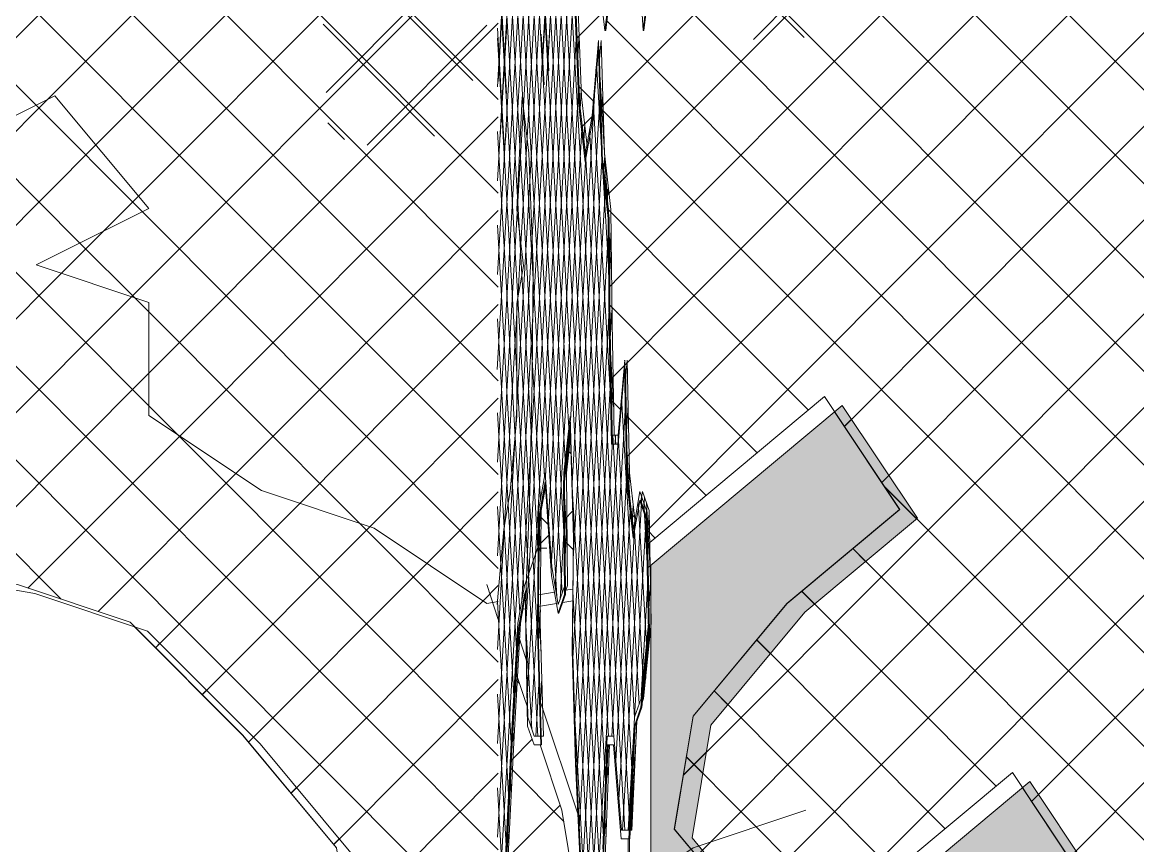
# Model space of a CAD drawing. Header units: millimetres. Extents: x -35517 to 139323, y -3702 to 5999.
# Drawn here: x 14746 to 15679, y 2195 to 2884 of the extents above; entities that cross this region are included whole.
import ezdxf

# ---------------------------------------------------------------- set-up
doc = ezdxf.new("R2010")
doc.units = ezdxf.units.MM
for name, color, linetype, lineweight in [('A-GLAZ', 151, 'Continuous', 5), ('G-IMPT', 8, 'Continuous', 5), ('L-PLNT', 71, 'Continuous', 5)]:
    doc.layers.add(name, color=color, linetype=linetype, lineweight=lineweight)

# ---------------------------------------------------------------- blocks, each defined once
blk = doc.blocks.new('Window Aluminium Fixed 1 - Type 3-V174-GENERAL SOUTH ELEVATION')
at = {"layer": 'A-GLAZ', "lineweight": 9}
h = blk.add_hatch(color=254, dxfattribs=at)
h.paths.add_polyline_path([(-4357.43, 2049.07), (-4201.96, 2049.07), (-4218.57, 2060.16), (-4171.45, 2154.52), (-4234.28, 2248.88), (-4328.52, 2170.24), (-4391.34, 2075.89), (-4391.34, 2060.16), (-4446.16, 2116.58), (-4451.34, 2122.81), (-4469.88, 2107.34), (-4498.97, 2049.07), (-4391.34, 2049.07)])
h.paths.add_polyline_path([(-4551.36, 2152.55), (-4502.97, 2184.85), (-4517, 2201.7), (-4501.29, 2296.06), (-4422.76, 2390.41), (-4328.52, 2469.05), (-4391.34, 2563.4), (-4551.36, 2429.89), (-4551.36, 2184.85)])
at = {"layer": 'A-GLAZ', "color": 8, "lineweight": 9}
for p, q in [((-4551.36, 2429.89), (-4551.36, 2152.55)), ((-4570.44, 2139.82), (-4570.44, 2200.85)), ((-4569.44, 2200.85), (-4569.44, 2140.48)), ((-4498.97, 2049.07), (-4201.96, 2049.07)), ((-4173.39, 2030), (-4508.5, 2030)), ((-4508, 2031), (-4174.89, 2031))]:
    blk.add_line(p, q, dxfattribs=at)
blk = doc.blocks.new('SVA_Shades of Green Tree - Australian_Tree_based_on_Leopard_Tree_2901-V232-GENERAL SOUTH ELEVATION')
at = {"layer": 'G-IMPT'}
for p, q in [((-4322.54, 2691.39), (-3807.87, 3206.92)), ((-4620.08, 2544.3), (-4657.16, 3184.73)), ((-4679.09, 2740.82), (-5119.36, 3181.83)), ((-4679.09, 2819.25), (-5036.99, 3177.75)), ((-4679.87, 2751.37), (-4654.99, 3180.99)), ((-4679.87, 2829.8), (-4659.77, 3176.91)), ((-4623.1, 2518.16), (-4661.03, 3173.12)), ((-4588.59, 2738.6), (-4150.8, 3177.13)), ((-4387.56, 2704.68), (-3917.48, 3175.56)), ((-4155.19, 2780.59), (-3766.85, 3169.58)), ((-4623.87, 2452.95), (-4664.9, 3161.5)), ((-4577.9, 2670.89), (-4090.3, 3159.31)), ((-4679.09, 2662.39), (-5162.43, 3146.55)), ((-4679.87, 2672.95), (-4652.49, 3145.7)), ((-5065.84, 2814.51), (-5386.55, 3135.75)), ((-4625.71, 2406.28), (-4667.98, 3136.31)), ((-4516.3, 2654.16), (-4029.79, 3141.49)), ((-4744.91, 2571.46), (-5303.79, 3131.28)), ((-4676.71, 2570.62), (-4644.29, 3130.44)), ((-4658.1, 2813.67), (-4639.49, 3134.91)), ((-4655.07, 2787.53), (-4634.95, 3134.91)), ((-4652.64, 2750.99), (-4630.41, 3134.91)), ((-4650.83, 2703.94), (-4625.87, 3134.91)), ((-4650.35, 2633.73), (-4621.33, 3134.91)), ((-4591.2, 2202.58), (-4644.81, 3128.29)), ((-4589.39, 2249.63), (-4640.65, 3134.91)), ((-4587, 2286.88), (-4636.11, 3134.91)), ((-4582.41, 2285.97), (-4631.57, 3134.91)), ((-5015.78, 2781.26), (-4679.09, 3118.52)), ((-4689.33, 2594.23), (-5205.5, 3111.26)), ((-4679.94, 2593.38), (-4650, 3110.42)), ((-4589.8, 2100.01), (-4648.47, 3113.11)), ((-4661, 2780.42), (-4679.87, 3106.29)), ((-5548.61, 2404.4), (-4866.01, 3088.15)), ((-4630.09, 2403.55), (-4669.69, 3087.3)), ((-4651.93, 2528.08), (-4619.56, 3086.97)), ((-5055.95, 2819.46), (-4796.92, 3078.92)), ((-4658.67, 2818.62), (-4673.7, 3078.08)), ((-4440.81, 2102.35), (-3472.69, 3072.1)), ((-4232.94, 2232.15), (-3394.39, 3072.1)), ((-4227.74, 2759.29), (-4510.5, 3042.52)), ((-4980.19, 2738.49), (-4679.09, 3040.1)), ((-4663.07, 2737.65), (-4679.87, 3027.86)), ((-4653.44, 2423.48), (-4618.19, 3032.21)), ((-4101.83, 2790.02), (-4335.09, 3023.68)), ((-4593.2, 2812.42), (-4395.43, 3010.52)), ((-4168.39, 2778.26), (-4402.1, 3012.37)), ((-4423.31, 2871.28), (-4542.3, 2990.47)), ((-4199.8, 2652.87), (-4541.73, 2995.38)), ((-4700.46, 2835.18), (-4844.64, 2979.6)), ((-4679.29, 2834.34), (-4670.93, 2978.75)), ((-4647.99, 2439.15), (-4616.82, 2977.44)), ((-4823.25, 2825.2), (-4679.09, 2969.61)), ((-4985.98, 2654.26), (-4679.09, 2961.67)), ((-4636.93, 2843.27), (-4644, 2965.31)), ((-4672.17, 2824.36), (-4679.87, 2957.37)), ((-4662.73, 2653.42), (-4679.87, 2949.43)), ((-4642, 2850.91), (-4636.01, 2954.26)), ((-4465.72, 2869.62), (-4391.75, 2943.71)), ((-4639.68, 2504.21), (-4615.45, 2922.68)), ((-4230.82, 2605.51), (-4551.39, 2926.62)), ((-4613.2, 2870.81), (-4591.66, 2892.39)), ((-4412.86, 2709.43), (-4588.22, 2885.09)), ((-4971.5, 2590.33), (-4679.09, 2883.24)), ((-4732.37, 2788.71), (-4825.75, 2882.25)), ((-4788.92, 2781.16), (-4688.74, 2881.51)), ((-4674.16, 2780.32), (-4679.87, 2878.94)), ((-4677.44, 2787.87), (-4672.02, 2881.4)), ((-4638.11, 2839.69), (-4635.89, 2877.98)), ((-4637.2, 2468.57), (-4613.69, 2874.68)), ((-4612.58, 2855.5), (-4611.47, 2874.68)), ((-4663.57, 2589.49), (-4679.87, 2871)), ((-4640.79, 2831.51), (-4643.25, 2874.03)), ((-4617.31, 2498.43), (-4597.11, 2847.14)), ((-4586.48, 2670.1), (-4596.89, 2849.75)), ((-4634.73, 2432.93), (-4611.87, 2827.63)), ((-4599.16, 2817.61), (-4611.63, 2830.11)), ((-4610.63, 2810.83), (-4609.65, 2827.63)), ((-4587.88, 2732.48), (-4593.89, 2836.14)), ((-5205.27, 2669.89), (-5055.95, 2819.46)), ((-4650.01, 2669.04), (-4658.67, 2818.62)), ((-4616.43, 2435.17), (-4593.93, 2823.69)), ((-4610.55, 2810.13), (-4611.49, 2826.36)), ((-4584.75, 2561.75), (-4599.61, 2818.38)), ((-4592.92, 2802.87), (-4591.72, 2823.69)), ((-4976.86, 2725.38), (-5065.84, 2814.51)), ((-4663.26, 2724.54), (-4658.1, 2813.67)), ((-4436.89, 2655.08), (-4593.17, 2811.62)), ((-4945.64, 2537.81), (-4679.09, 2804.81)), ((-4807.86, 2785.91), (-4821.66, 2799.73)), ((-4608.98, 2796.61), (-4600.22, 2805.39)), ((-4665.07, 2536.97), (-4679.87, 2792.57)), ((-4673.06, 2785.06), (-4672.26, 2798.88)), ((-4631.44, 2411.3), (-4609, 2798.81)), ((-4607.6, 2784.7), (-4606.78, 2798.81)), ((-4569.31, 2216.75), (-4602.75, 2794.08)), ((-4524.23, 2254.07), (-3980.09, 2799.13)), ((-4200.72, 2656.56), (-4060.12, 2797.39)), ((-5194.08, 2602.66), (-5015.78, 2781.26)), ((-5029.07, 2699.25), (-5118.05, 2788.37)), ((-4660.23, 2698.4), (-4655.07, 2787.53)), ((-4513.13, 2186.76), (-3911.83, 2789.08)), ((-4650.66, 2601.82), (-4661, 2780.42)), ((-4618.82, 2550.71), (-4605.72, 2776.99)), ((-4616.71, 2351.93), (-4592.33, 2772.91)), ((-4573.36, 2208.25), (-4606.15, 2774.48)), ((-4590.93, 2758.8), (-4590.11, 2772.91)), ((-4477.54, 2143.99), (-3843.57, 2779.03)), ((-4216.75, 2718.93), (-4155.19, 2780.59)), ((-3800.49, 2409.75), (-4168.39, 2778.26)), ((-3867.61, 2398.55), (-4227.74, 2759.29)), ((-4971.5, 2563.16), (-5159.86, 2751.83)), ((-4663.57, 2562.31), (-4652.64, 2750.99)), ((-4615.19, 2299.65), (-4589.3, 2746.77)), ((-4587.9, 2732.66), (-4587.09, 2746.77)), ((-5009.68, 2708.95), (-4980.19, 2738.49)), ((-4661.35, 2708.11), (-4663.07, 2737.65)), ((-4818.01, 2566.26), (-4976.86, 2725.38)), ((-4833.96, 2571.25), (-4679.09, 2726.38)), ((-4513.65, 2653.54), (-4587.28, 2727.29)), ((-4201.61, 2185.1), (-3662.62, 2724.99)), ((-4672.47, 2565.41), (-4663.26, 2724.54)), ((-4292.7, 2642.85), (-4216.75, 2718.93)), ((-5044.71, 2673.86), (-5009.68, 2708.95)), ((-4671.55, 2570.41), (-4679.87, 2714.14)), ((-4659.32, 2673.02), (-4661.35, 2708.11)), ((-4613.43, 2251.69), (-4586.87, 2710.29)), ((-4586.09, 2685.63), (-4584.66, 2710.29)), ((-3978.91, 2274.75), (-4412.86, 2709.43)), ((-4679.09, 2191.82), (-5191.19, 2704.78)), ((-4983.25, 2653.35), (-5029.07, 2699.25)), ((-4679.87, 2202.37), (-4650.83, 2703.94)), ((-4662.89, 2652.51), (-4660.23, 2698.4)), ((-4584.27, 2670.1), (-4586.27, 2704.63)), ((-4436.83, 2655.34), (-4387.56, 2704.68)), ((-4554.35, 2459.19), (-4322.54, 2691.39)), ((-5176.52, 2541.83), (-5044.71, 2673.86)), ((-4651.68, 2540.99), (-4659.32, 2673.02)), ((-4640.44, 2503.82), (-4650.01, 2669.04)), ((-4585.87, 2662.91), (-4577.9, 2670.89)), ((-5155.11, 2484.85), (-4985.98, 2654.26)), ((-4971.5, 2641.59), (-4983.25, 2653.35)), ((-4663.57, 2640.74), (-4662.89, 2652.51)), ((-4652.92, 2484), (-4662.73, 2653.42)), ((-4584.73, 2585.61), (-4516.3, 2654.16)), ((-4419.7, 2559.42), (-4513.65, 2653.54)), ((-4452.91, 2639.23), (-4436.83, 2655.34)), ((-3863.63, 2080.85), (-4436.89, 2655.08)), ((-4249.07, 2608.13), (-4200.72, 2656.56)), ((-3920.8, 2373.4), (-4199.8, 2652.87)), ((-4891.67, 2561.62), (-4971.5, 2641.59)), ((-4762.75, 2564.16), (-4679.09, 2647.95)), ((-4611.36, 2208.92), (-4586.22, 2643.07)), ((-4462.41, 2523.78), (-4585.72, 2647.29)), ((-4585.39, 2619.29), (-4584.01, 2643.07)), ((-4389.49, 2545.9), (-4292.7, 2642.85)), ((-4679.09, 2113.39), (-5199.4, 2634.58)), ((-4675.68, 2563.31), (-4679.87, 2635.71)), ((-4679.87, 2123.95), (-4650.35, 2633.73)), ((-4668.2, 2560.78), (-4663.57, 2640.74)), ((-4571.33, 2520.61), (-4452.91, 2639.23)), ((-4582.54, 2561.75), (-4585.14, 2606.76)), ((-4358.16, 2498.85), (-4249.07, 2608.13)), ((-3967.72, 2341.97), (-4230.82, 2605.51)), ((-4643.85, 2484.22), (-4650.66, 2601.82)), ((-4573.34, 2600.02), (-4573.4, 2601.04)), ((-4571.13, 2600.02), (-4571.19, 2601.04)), ((-5123.78, 2437.8), (-4971.5, 2590.33)), ((-4679.09, 2583.97), (-4689.33, 2594.23)), ((-4654.74, 2436.95), (-4663.57, 2589.49)), ((-4609.81, 2157.28), (-4585.16, 2582.98)), ((-4584.25, 2560.48), (-4582.95, 2582.98)), ((-4898.66, 2506.45), (-4833.96, 2571.25)), ((-4679.09, 2427.11), (-4818.01, 2566.26)), ((-4786.55, 2461.89), (-4679.09, 2569.53)), ((-4679.09, 2505.54), (-4744.91, 2571.46)), ((-4679.87, 2516.09), (-4676.71, 2570.62)), ((-4667.79, 2505.6), (-4671.55, 2570.41)), ((-4576.48, 2559.61), (-4584.39, 2567.53)), ((-4561.3, 2313.72), (-4576.13, 2569.68)), ((-4947.31, 2538.92), (-4971.5, 2563.16)), ((-4794.89, 2464.67), (-4891.67, 2561.62)), ((-4845.28, 2481.49), (-4762.75, 2564.16)), ((-4679.87, 2437.66), (-4672.47, 2565.41)), ((-4674.3, 2461.05), (-4679.87, 2557.29)), ((-4670.89, 2480.65), (-4675.68, 2563.31)), ((-4673.81, 2463.83), (-4668.2, 2560.78)), ((-4664.97, 2538.08), (-4663.57, 2562.31)), ((-4605.55, 1995.63), (-4572.64, 2563.84)), ((-4571.73, 2541.35), (-4570.43, 2563.84)), ((-4505.13, 2488.14), (-4572, 2555.12)), ((-4389.62, 2545.9), (-4383.66, 2551.87)), ((-4679.09, 2270.25), (-4947.31, 2538.92)), ((-4646.07, 2444.14), (-4651.68, 2540.99)), ((-4609.74, 2080.05), (-4583.19, 2538.5)), ((-4608.23, 2027.77), (-4578.29, 2544.8)), ((-4567.25, 2259.52), (-4583.41, 2538.5)), ((-4581.41, 2531.11), (-4580.98, 2538.5)), ((-4580.76, 2531.11), (-4581.19, 2538.5)), ((-4565.18, 2302.29), (-4578.86, 2538.5)), ((-5044.82, 2401.31), (-5172.22, 2528.93)), ((-5072.64, 2410.6), (-4945.64, 2537.81)), ((-4679.87, 2280.79), (-4664.97, 2538.08)), ((-4657.7, 2409.75), (-4665.07, 2536.97)), ((-4659.32, 2400.46), (-4651.93, 2528.08)), ((-4620.89, 2518.16), (-4621.13, 2522.41)), ((-4618.36, 2523.13), (-4620.77, 2525.55)), ((-4568.79, 2481.2), (-4571.45, 2527.09)), ((-5013.92, 2390.99), (-4898.66, 2506.45)), ((-4661.11, 2390.15), (-4667.79, 2505.6)), ((-4584.14, 2286.88), (-4571.44, 2506.15)), ((-4570.05, 2492.05), (-4569.23, 2506.15)), ((-4358.29, 2498.85), (-4352.34, 2504.82)), ((-4592.45, 2067.29), (-4617.2, 2494.6)), ((-4329.11, 2468.55), (-4356.15, 2495.64)), ((-3903.45, 2042.31), (-4356.02, 2495.64)), ((-4738.86, 2431.23), (-4679.09, 2491.1)), ((-4649.99, 2433.41), (-4652.92, 2484)), ((-4641.63, 2484.22), (-4641.71, 2485.56)), ((-4621.65, 2452.95), (-4623.65, 2487.47)), ((-4575.07, 2208.25), (-4558.95, 2486.55)), ((-4555.11, 2363.62), (-4562.03, 2483.16)), ((-4557.33, 2476.27), (-4556.74, 2486.55)), ((-4965.86, 2360.7), (-4845.28, 2481.49)), ((-4677.06, 2430.39), (-4679.87, 2478.86)), ((-4663.9, 2359.86), (-4670.89, 2480.65)), ((-4644.85, 2455.12), (-4643.78, 2473.65)), ((-4623.47, 2468.38), (-4616.96, 2474.9)), ((-4580.8, 2266.16), (-4568.41, 2480.02)), ((-4567.02, 2465.91), (-4566.2, 2480.02)), ((-4565.04, 2302.97), (-4555.12, 2474.28)), ((-4554.19, 2426.21), (-4557.43, 2482.18)), ((-4551.98, 2426.21), (-4555.22, 2482.18)), ((-4554.21, 2451.78), (-4552.91, 2474.28)), ((-4679.09, 2348.68), (-4794.89, 2464.67)), ((-4679.87, 2359.23), (-4673.81, 2463.83)), ((-4637.51, 2463.89), (-4644.3, 2470.68)), ((-4578.15, 2233.49), (-4564.52, 2468.85)), ((-4563.47, 2468.15), (-4567.78, 2472.46)), ((-4926.7, 2321.5), (-4786.55, 2461.89)), ((-4666.17, 2320.65), (-4674.3, 2461.05)), ((-4644.93, 2446.88), (-4636.89, 2454.94)), ((-4643.85, 2444.14), (-4644.8, 2460.5)), ((-4627.48, 2401.18), (-4623.96, 2462.05)), ((-4623.17, 2437.4), (-4621.74, 2462.05)), ((-4558, 2335.11), (-4565.44, 2463.56)), ((-4547.85, 2452.5), (-4554.35, 2459.02)), ((-4616.21, 2442.55), (-4623.29, 2449.64)), ((-4654.82, 2321.28), (-4647.99, 2439.15)), ((-4653.88, 2422.21), (-4654.74, 2436.95)), ((-4645.71, 2437.96), (-4646.07, 2444.14)), ((-4643.5, 2437.96), (-4643.85, 2444.14)), ((-4371.82, 2432.91), (-4382.6, 2443.71)), ((-3906.55, 1966.99), (-4382.47, 2443.71)), ((-4888.04, 2281.8), (-4738.86, 2431.23)), ((-4668.41, 2280.95), (-4677.06, 2430.39)), ((-4645.55, 2356.73), (-4649.99, 2433.41)), ((-4655.95, 2380.09), (-4653.44, 2423.48)), ((-4646.04, 2286.88), (-4653.88, 2422.21)), ((-4691.87, 2399.87), (-4679.09, 2412.67)), ((-4679.09, 2384.41), (-4688.79, 2413.53)), ((-4622.89, 2408.8), (-4616.72, 2409.83)), ((-4559.49, 2320.45), (-4553.99, 2415.46)), ((-4553.07, 2392.96), (-4551.77, 2415.46)), ((-4414.54, 2397.27), (-4425.32, 2408.06)), ((-4262.45, 2245.05), (-4425.19, 2408.06)), ((-4852.44, 2239.03), (-4691.87, 2399.87)), ((-4679.79, 2399.02), (-4679.87, 2400.43)), ((-4670.48, 2238.18), (-4679.79, 2399.02)), ((-4657.1, 2400.46), (-4656.95, 2403.13)), ((-4656.82, 2405.3), (-4656.72, 2406.98)), ((-4645.34, 2405.06), (-4632.14, 2407.26)), ((-4595.18, 2035.93), (-4616.7, 2407.53)), ((-4658.89, 2390.15), (-4658.97, 2391.49)), ((-4651.8, 2294.96), (-4646.15, 2392.56)), ((-4643.33, 2356.73), (-4645.45, 2393.28)), ((-4645.43, 2366.71), (-4643.93, 2392.56)), ((-4650.91, 2292.39), (-4655.94, 2379.31)), ((-4965.99, 2360.7), (-4962.26, 2364.44)), ((-4661.68, 2359.86), (-4662.26, 2369.93)), ((-4552.9, 2363.62), (-4553.2, 2368.93)), ((-4451.51, 2355.87), (-4462.96, 2367.34)), ((-4305.16, 2209.41), (-4462.83, 2367.34)), ((-4816.84, 2196.26), (-4679.09, 2334.24)), ((-4661.24, 2330.8), (-4664.35, 2333.92)), ((-4647.73, 2286.88), (-4644.93, 2335.25)), ((-4643.92, 2314.43), (-4642.71, 2335.25)), ((-4557.27, 2320.45), (-4556.15, 2339.88)), ((-4555.79, 2335.11), (-4556.09, 2340.42)), ((-4926.83, 2321.5), (-4923.1, 2325.23)), ((-4663.95, 2320.65), (-4664.54, 2330.72)), ((-4487.1, 2313.1), (-4498.56, 2324.57)), ((-4346.64, 2172.53), (-4498.43, 2324.57)), ((-4672.54, 2195.41), (-4679.87, 2322)), ((-4599.05, 2024.3), (-4615.4, 2306.67)), ((-4666.2, 2280.95), (-4666.81, 2291.51)), ((-4570.53, 2208.25), (-4565.7, 2291.59)), ((-4568.31, 2208.25), (-4563.49, 2291.59)), ((-4888.17, 2281.8), (-4883.94, 2286.03)), ((-4668.12, 2266.8), (-4650.75, 2284.2)), ((-4588.19, 2257.17), (-4586.9, 2279.49)), ((-4565.03, 2259.52), (-4565.71, 2271.18)), ((-4524.36, 2254.07), (-4505.06, 2273.41)), ((-4508.02, 2255.62), (-4521.8, 2269.43)), ((-4377.97, 2125.48), (-4521.68, 2269.43)), ((-4624.4, 2215.47), (-4668.46, 2259.61)), ((-4587.17, 2249.63), (-4587.96, 2263.19)), ((-4804.01, 2130.69), (-4679.09, 2255.81)), ((-4668.26, 2238.18), (-4668.94, 2249.84)), ((-4852.57, 2239.03), (-4847.83, 2243.78)), ((-4673.29, 2129.84), (-4679.87, 2243.57)), ((-4233.06, 2232.15), (-4227.11, 2238.11)), ((-4672.07, 2184.42), (-4627.4, 2229.16)), ((-4567.1, 2216.75), (-4567.77, 2228.41)), ((-4588.99, 2202.58), (-4589.77, 2216.14)), ((-4670.33, 2195.41), (-4671, 2207.07)), ((-4816.97, 2196.26), (-4812.23, 2201.01))]:
    blk.add_line(p, q, dxfattribs=at)
at = {"layer": 'G-IMPT', "flags": 128}
for points in [[(-4343.24, 2177.64), (-4249, 2256.27), (-4186.17, 2161.91)], [(-4615.28, 2915.94), (-4611.64, 2821.58), (-4606.17, 2774.4), (-4600.7, 2805.85), (-4595.24, 2868.76), (-4592.5, 2774.4), (-4587.04, 2727.22), (-4586.12, 2632.86), (-4584.3, 2538.5), (-4578.84, 2538.5), (-4573.37, 2601.41), (-4571.55, 2507.05), (-4566.08, 2459.87), (-4560.61, 2491.32), (-4555.15, 2475.6), (-4553.32, 2381.24), (-4559.7, 2318.33), (-4565.17, 2302.61), (-4569.72, 2208.25), (-4576.1, 2208.25), (-4582.48, 2286.88), (-4587.95, 2286.88), (-4591.59, 2192.52)], [(-4609.81, 2176.79), (-4614.37, 2271.15), (-4617.1, 2365.51), (-4616.19, 2459.87), (-4618.92, 2554.23), (-4624.39, 2507.05), (-4623.48, 2412.69), (-4628.95, 2396.96), (-4634.41, 2428.42), (-4639.88, 2507.05), (-4645.35, 2475.6), (-4646.26, 2381.24), (-4643.52, 2286.88)], [(-4612.78, 2908.54), (-4609.42, 2821.58), (-4604.37, 2778.01)], [(-4594.38, 2853.15), (-4593.02, 2868.76), (-4590.29, 2774.4), (-4584.82, 2727.22), (-4583.91, 2632.86), (-4582.09, 2538.5), (-4578.31, 2538.5)], [(-5144.28, 2775.24), (-5050.04, 2822.42), (-4971.5, 2728.06), (-5065.74, 2680.88), (-4971.5, 2649.43), (-4971.5, 2555.07), (-4877.27, 2492.17), (-4783.03, 2460.71), (-4688.79, 2397.81), (-4679.09, 2399.43)], [(-4643.86, 2286.88), (-4648.99, 2286.88), (-4654.46, 2302.61), (-4656.28, 2396.96), (-4652.64, 2491.32), (-4650.81, 2585.68), (-4649.9, 2680.04), (-4653.55, 2774.4), (-4659.01, 2821.58), (-4663.57, 2727.22), (-4658.1, 2680.04), (-4663.57, 2648.59), (-4663.57, 2554.23), (-4669.04, 2491.32), (-4674.5, 2459.87), (-4679.97, 2396.96)], [(-4572.58, 2585.05), (-4571.15, 2601.41), (-4569.33, 2507.05), (-4564.28, 2463.49)], [(-4554.12, 2447.26), (-4406.07, 2570.8), (-4343.24, 2476.44), (-4437.48, 2397.81), (-4516.01, 2303.45), (-4531.72, 2209.09), (-4453.19, 2114.73), (-4406.07, 2067.55)], [(-4397.73, 2558.08), (-4343.37, 2476.44), (-4437.61, 2397.81), (-4516.14, 2303.45), (-4531.85, 2209.09), (-4508.56, 2181.12)], [(-4618.75, 2536.64), (-4622.18, 2507.05), (-4621.27, 2412.69), (-4622.89, 2408.03)], [(-4639.7, 2495.35), (-4643.13, 2475.6), (-4644.04, 2381.24), (-4641.31, 2286.88), (-4643.12, 2286.88)], [(-4559.79, 2483.33), (-4558.4, 2491.32), (-4552.93, 2475.6), (-4551.11, 2381.24), (-4557.49, 2318.33), (-4558.68, 2314.9)], [(-5364.17, 2444.99), (-5269.93, 2444.99), (-5175.69, 2429.26), (-5081.45, 2413.53), (-4987.21, 2382.08), (-4892.97, 2287.72), (-4814.44, 2193.37), (-4798.73, 2099.01), (-4783.03, 2004.65), (-4751.61, 1910.29), (-4751.61, 1438.5), (-4767.32, 1344.14), (-4798.73, 1249.78), (-4798.73, 1061.06), (-4767.32, 966.71), (-4767.32, 870.45)], [(-4640.79, 2444.14), (-4646.26, 2444.14), (-4651.72, 2428.42), (-4657.19, 2412.69), (-4662.66, 2381.24), (-4668.12, 2286.88), (-4672.68, 2192.52), (-4673.59, 2098.16), (-4674.5, 2003.8), (-4676.32, 1909.45), (-4676.32, 1437.65), (-4675.41, 1343.29), (-4673.59, 1248.94), (-4673.59, 1060.22), (-4675.41, 965.86), (-4675.41, 864.03)], [(-4638.58, 2444.14), (-4644.04, 2444.14), (-4644.99, 2441.43)], [(-4655.66, 2408.78), (-4660.44, 2381.24), (-4665.91, 2286.88), (-4670.47, 2192.52), (-4671.38, 2098.16), (-4672.29, 2003.8), (-4674.11, 1909.45), (-4674.11, 1437.65), (-4673.2, 1343.29), (-4671.38, 1248.94), (-4671.38, 1060.22), (-4673.2, 965.86), (-4673.2, 863.87)], [(-4983.69, 2378.42), (-4893.1, 2287.72), (-4814.57, 2193.37), (-4798.86, 2099.01), (-4783.15, 2004.65), (-4751.74, 1910.29), (-4751.74, 1438.5), (-4767.45, 1344.14), (-4798.86, 1249.78), (-4798.86, 1061.06), (-4767.45, 966.71), (-4767.45, 870.46)], [(-4654.9, 2311.74), (-4657.37, 2319.18), (-4664.04, 2339.22)], [(-4563.11, 2299.35), (-4567.51, 2208.25), (-4568.75, 2208.25)], [(-4610.25, 2130.46), (-4625.96, 2224.82), (-4644.16, 2279.49)], [(-4586.02, 2279.49), (-4589.38, 2192.52), (-4587.55, 2098.16), (-4593.02, 2035.26), (-4594.29, 2031.61)], [(-4240.66, 2243.55), (-4186.3, 2161.91), (-4233.42, 2067.55), (-4139.18, 2004.65), (-4044.94, 1941.74), (-3950.7, 1878.84), (-3949.76, 1880.73)], [(-4421.77, 2224.82), (-4516.01, 2193.37), (-4590.17, 2143.86)]]:
    blk.add_lwpolyline(points, dxfattribs=at)
at = {"layer": 'L-PLNT'}
for p, q in [((-4563.47, 2971.45), (-4558, 2877.09)), ((-4595.35, 2924.27), (-4589.89, 2877.09)), ((-4589.89, 2877.09), (-4584.42, 2924.27)), ((-4583.68, 2924.27), (-4589.15, 2877.09)), ((-4558, 2877.09), (-4552.53, 2924.27)), ((-4551.79, 2924.27), (-4557.26, 2877.09)), ((-4611.75, 2814.18), (-4615.4, 2908.54)), ((-4614.66, 2908.54), (-4611.02, 2814.18)), ((-4589.89, 2877.09), (-4589.15, 2877.09)), ((-4558, 2877.09), (-4557.26, 2877.09)), ((-4595.35, 2861.36), (-4600.82, 2798.46)), ((-4592.62, 2767), (-4595.35, 2861.36)), ((-4595.35, 2861.36), (-4594.62, 2861.36)), ((-4594.62, 2861.36), (-4591.88, 2767)), ((-4606.29, 2767), (-4611.75, 2814.18)), ((-4611.75, 2814.18), (-4611.02, 2814.18)), ((-4611.02, 2814.18), (-4605.84, 2769.55)), ((-4600.82, 2798.46), (-4606.29, 2767)), ((-4587.15, 2719.82), (-4592.62, 2767)), ((-4592.62, 2767), (-4591.88, 2767)), ((-4591.88, 2767), (-4586.42, 2719.82)), ((-4586.24, 2625.47), (-4587.15, 2719.82)), ((-4587.15, 2719.82), (-4586.42, 2719.82)), ((-4586.42, 2719.82), (-4585.5, 2625.47)), ((-4584.42, 2531.11), (-4586.24, 2625.47)), ((-4586.24, 2625.47), (-4585.5, 2625.47)), ((-4585.5, 2625.47), (-4583.68, 2531.11)), ((-4573.49, 2594.01), (-4578.95, 2531.11)), ((-4571.67, 2499.65), (-4573.49, 2594.01)), ((-4573.49, 2594.01), (-4572.75, 2594.01)), ((-4572.75, 2594.01), (-4570.93, 2499.65)), ((-4553.75, 2427.9), (-4391.34, 2563.4)), ((-4391.34, 2563.4), (-4328.52, 2469.05)), ((-4624.51, 2499.65), (-4619.04, 2546.83)), ((-4618.9, 2541.74), (-4623.77, 2499.65)), ((-4619.04, 2546.83), (-4616.31, 2452.48)), ((-4578.95, 2531.11), (-4584.42, 2531.11)), ((-4645.46, 2468.2), (-4640, 2499.65)), ((-4639.79, 2496.62), (-4644.73, 2468.2)), ((-4640, 2499.65), (-4634.53, 2421.02)), ((-4623.6, 2405.3), (-4624.51, 2499.65)), ((-4624.51, 2499.65), (-4623.77, 2499.65)), ((-4623.77, 2499.65), (-4622.86, 2405.3)), ((-4566.2, 2452.48), (-4571.67, 2499.65)), ((-4571.67, 2499.65), (-4570.93, 2499.65)), ((-4570.93, 2499.65), (-4565.76, 2455.02)), ((-4560.73, 2483.93), (-4566.2, 2452.48)), ((-4555.27, 2468.2), (-4560.73, 2483.93)), ((-4560.73, 2483.93), (-4559.99, 2483.93)), ((-4559.99, 2483.93), (-4554.53, 2468.2)), ((-4646.38, 2373.84), (-4645.46, 2468.2)), ((-4644.73, 2468.2), (-4645.64, 2373.84)), ((-4645.46, 2468.2), (-4644.73, 2468.2)), ((-4553.44, 2373.84), (-4555.27, 2468.2)), ((-4555.27, 2468.2), (-4554.53, 2468.2)), ((-4554.53, 2468.2), (-4552.7, 2373.84)), ((-4328.52, 2469.05), (-4422.76, 2390.41)), ((-4328.52, 2469.05), (-4328.56, 2469.05)), ((-4616.31, 2452.48), (-4617.22, 2358.12)), ((-4357.43, 2444.96), (-4357.39, 2444.99)), ((-4634.53, 2421.02), (-4629.06, 2389.57)), ((-5096.18, 2411.05), (-5066.73, 2406.14)), ((-4657.31, 2405.3), (-4655.6, 2410.21)), ((-4655.69, 2407.82), (-4656.57, 2405.3)), ((-4655.6, 2410.21), (-4656.4, 2389.57)), ((-5066.73, 2406.14), (-4972.49, 2374.69)), ((-4662.78, 2373.84), (-4657.31, 2405.3)), ((-4656.57, 2405.3), (-4662.04, 2373.84)), ((-4657.31, 2405.3), (-4656.57, 2405.3)), ((-4629.06, 2389.57), (-4623.6, 2405.3)), ((-4622.86, 2405.3), (-4628.33, 2389.57)), ((-4625.2, 2398.57), (-4616.82, 2399.97)), ((-4623.6, 2405.3), (-4622.86, 2405.3)), ((-4658.71, 2392.98), (-4656.25, 2393.39)), ((-4656.4, 2389.57), (-4654.58, 2295.21)), ((-4645.43, 2395.19), (-4630.48, 2397.69)), ((-4629.06, 2389.57), (-4628.33, 2389.57)), ((-4422.76, 2390.41), (-4501.29, 2296.06)), ((-4422.76, 2390.41), (-4422.8, 2390.41)), ((-4972.49, 2374.69), (-4878.25, 2280.33)), ((-4668.24, 2279.49), (-4662.78, 2373.84)), ((-4662.04, 2373.84), (-4667.5, 2279.49)), ((-4662.78, 2373.84), (-4662.04, 2373.84)), ((-4655.65, 2350.83), (-4662.23, 2370.58)), ((-4643.64, 2279.49), (-4646.38, 2373.84)), ((-4646.38, 2373.84), (-4645.64, 2373.84)), ((-4645.64, 2373.84), (-4642.9, 2279.49)), ((-4559.82, 2310.94), (-4553.44, 2373.84)), ((-4552.7, 2373.84), (-4559.08, 2310.94)), ((-4553.44, 2373.84), (-4552.7, 2373.84)), ((-4617.22, 2358.12), (-4614.49, 2263.76)), ((-4642.65, 2311.78), (-4643.95, 2315.69)), ((-4612.42, 2220.98), (-4642.65, 2311.78)), ((-4565.29, 2295.21), (-4559.82, 2310.94)), ((-4559.08, 2310.94), (-4564.55, 2295.21)), ((-4559.82, 2310.94), (-4559.08, 2310.94)), ((-4501.29, 2296.06), (-4517, 2201.7)), ((-4501.33, 2296.06), (-4501.29, 2296.06)), ((-4654.58, 2295.21), (-4649.11, 2279.49)), ((-4569.84, 2200.85), (-4565.29, 2295.21)), ((-4564.55, 2295.21), (-4569.1, 2200.85)), ((-4565.29, 2295.21), (-4564.55, 2295.21)), ((-4878.29, 2280.33), (-4878.75, 2280.79)), ((-4878.25, 2280.33), (-4878.29, 2280.33)), ((-4878.25, 2280.33), (-4799.72, 2185.97)), ((-4672.8, 2185.13), (-4668.24, 2279.49)), ((-4667.5, 2279.49), (-4672.06, 2185.13)), ((-4668.24, 2279.49), (-4667.5, 2279.49)), ((-4649.11, 2279.49), (-4643.64, 2279.49)), ((-4643.64, 2279.49), (-4642.9, 2279.49)), ((-4591.71, 2185.13), (-4588.06, 2279.49)), ((-4587.33, 2279.49), (-4590.97, 2185.13)), ((-4588.06, 2279.49), (-4582.6, 2279.49)), ((-4582.6, 2279.49), (-4576.22, 2200.85)), ((-4614.49, 2263.76), (-4609.93, 2169.4)), ((-4328.52, 2170.24), (-4234.28, 2248.88)), ((-4234.28, 2248.88), (-4171.45, 2154.52)), ((-4576.22, 2200.85), (-4569.84, 2200.85)), ((-4569.84, 2200.85), (-4569.1, 2200.85)), ((-4517, 2201.7), (-4517.04, 2201.7)), ((-4517, 2201.7), (-4502.97, 2184.85))]:
    blk.add_line(p, q, dxfattribs=at)

msp = doc.modelspace()

# ---------------------------------------------------------------- block references
at = {"layer": 'A-GLAZ', "color": 8, "lineweight": 9}
msp.add_blockref('Window Aluminium Fixed 1 - Type 3-V174-GENERAL SOUTH ELEVATION', (19823.2, 0), dxfattribs=at)
at = {"layer": 'L-PLNT'}
msp.add_blockref('SVA_Shades of Green Tree - Australian_Tree_based_on_Leopard_Tree_2901-V232-GENERAL SOUTH ELEVATION', (19823.2, 0), dxfattribs=at)

doc.saveas('drawing.dxf')
